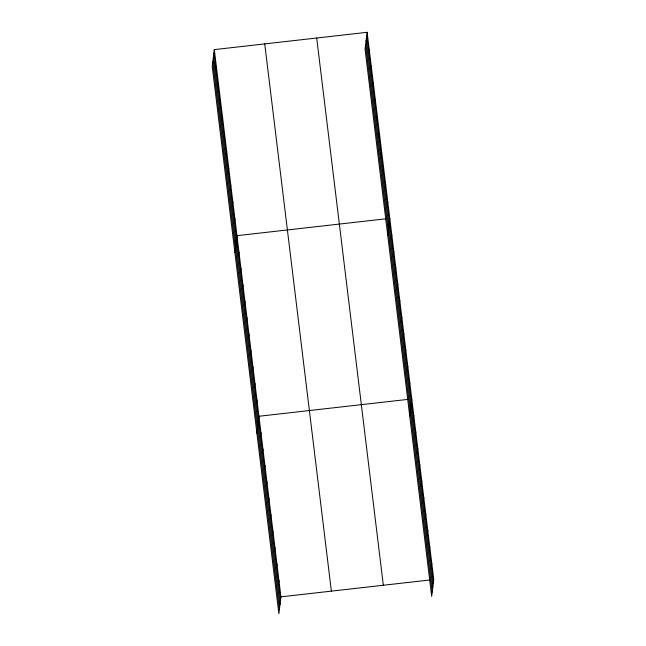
<?xml version="1.0" encoding="UTF-8"?>
<svg xmlns="http://www.w3.org/2000/svg" width="646" height="646" viewBox="0 0 646 646"><rect width="100%" height="100%" fill="white"/><g stroke="black" fill="none" stroke-linecap="round" stroke-linejoin="round"><path stroke-width="0.97" d="M214.31 49.613L212.243 66.465L278.87 613.7L280.937 596.847L214.31 49.613L367.13 32.3L433.757 579.535L431.69 596.387L365.063 49.153L367.13 32.3M215.942 69.97L216.37 66.522M218.001 86.887L218.429 83.439M220.06 103.804L220.488 100.356M222.119 120.713L222.547 117.265M224.186 137.63L224.606 134.182M226.245 154.547L226.665 151.099M228.304 171.465L228.724 168.008M230.364 188.374L230.784 184.926M232.423 205.291L232.843 201.843M234.482 222.208L234.902 218.752M234.894 252.521L236.961 235.669L385.832 218.808M238.535 255.533L238.963 252.085M240.538 271.95L240.958 268.502M242.533 288.374L242.961 284.918M244.535 304.791L244.955 301.335M246.53 321.207L246.958 317.751M248.532 337.624L248.952 334.176M250.535 354.04L250.955 350.592M252.529 370.457L252.957 367.009M254.532 386.873L254.952 383.425M256.527 403.29L256.955 399.842M256.882 433.111L258.949 416.258L407.82 399.398M260.524 436.123L260.952 432.675M262.526 452.539L262.946 449.091M264.521 468.956L264.949 465.508M266.523 485.372L266.943 481.924M268.518 501.797L268.946 498.341M270.521 518.213L270.94 514.757M272.523 534.63L272.943 531.182M274.518 551.046L274.946 547.598M276.52 567.463L276.94 564.015M278.515 583.879L278.943 580.431M368.769 52.665L369.189 49.217M370.828 69.582L371.248 66.126M372.887 86.491L373.307 83.043M374.946 103.408L375.366 99.96M377.006 120.326L377.425 116.869M379.065 137.235L379.485 133.787M381.124 154.152L381.544 150.704M383.183 171.069L383.603 167.621M385.242 187.978L385.67 184.53M387.301 204.895L387.729 201.447M387.713 235.217L389.788 218.364M391.363 238.229L391.783 234.781M393.357 254.645L393.785 251.197M395.36 271.062L395.78 267.614M397.355 287.478L397.783 284.03M399.357 303.895L399.777 300.447M401.352 320.311L401.78 316.863M403.354 336.728L403.774 333.279M405.349 353.144L405.777 349.696M407.351 369.56L407.771 366.112M409.354 385.985L409.774 382.529M409.701 415.806L411.777 398.945M413.351 418.818L413.771 415.37M415.346 435.234L415.774 431.786M417.348 451.651L417.768 448.203M419.343 468.067L419.771 464.619M421.345 484.484L421.765 481.036M423.34 500.9L423.768 497.452M425.343 517.317L425.762 513.869M427.337 533.733L427.765 530.285M429.34 550.15L429.76 546.702M431.342 566.566L431.762 563.118M280.937 596.847L429.808 579.987M366.71 35.748L433.337 582.991M366.161 40.173L432.796 587.408M365.604 44.727L432.231 591.97M316.702 38.009L383.328 585.252M264.739 43.896L331.374 591.13M213.883 53.061L280.517 600.295M213.341 57.486L279.968 604.721M212.784 62.04L279.411 609.275"/></g></svg>
